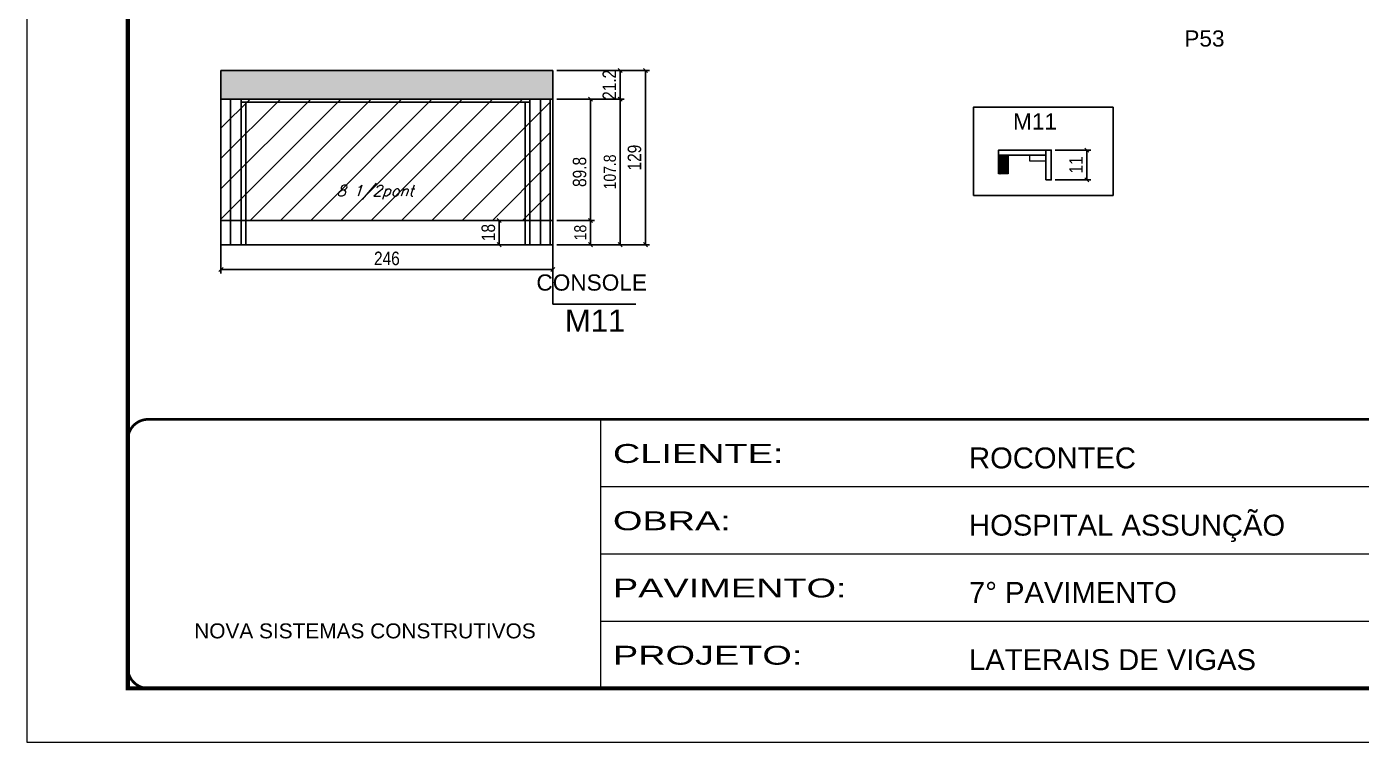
# Model space of a CAD drawing. Extents: x -20960 to -5926, y -2106 to 21915.
# Drawn here: x -12207 to -11217, y 13974 to 14504 of the extents above; entities that cross this region are included whole.
import ezdxf

# ---------------------------------------------------------------- set-up
doc = ezdxf.new("R2010")
doc.units = 0
doc.linetypes.add('CONTINUO', pattern=[0])
doc.linetypes.add('DASHED', pattern=[0.75, 0.5, -0.25])
for name, color, linetype in [('5', 5, 'Continuous'), ('COTA', 241, 'Continuous'), ('NOMENCLATURA', 7, 'Continuous'), ('Painéis', 200, 'Continuous'), ('Reaproveitamento', 251, 'Continuous'), ('SARR_2.2x7', 40, 'Continuous'), ('SARR_3.5x7', 81, 'Continuous'), ('texto', 7, 'Continuous')]:
    doc.layers.add(name, color=color, linetype=linetype)
for name, color, linetype, lineweight in [('Folhas', 255, 'Continuous', 9), ('Madeira', 126, 'Continuous', 18), ('Sarr 2.2x7', 40, 'Continuous', 9), ('SARRAFO DE PRESSAO', 251, 'DASHED', 9)]:
    doc.layers.add(name, color=color, linetype=linetype, lineweight=lineweight)
doc.styles.add('ARIAL', font='arial.ttf')
doc.styles.add('COTA TECNICA', font='techl___.ttf', dxfattribs={"height": 10})
doc.styles.add('COTA TECNICA-50', font='techl___.ttf', dxfattribs={"height": 9})
doc.styles.add('Romans', font='romans.shx')
doc.styles.get("Standard").update_dxf_attribs({"font": 'arial.ttf'})
doc.styles.add('Tecnologia', font='')
doc.styles.get('Tecnologia').set_extended_font_data('Forgotten Futurist')
doc.dimstyles.new('COTA PAINEL-50', dxfattribs={"dimtxt": 9, "dimasz": 3, "dimexe": 3, "dimexo": 3, "dimgap": 3, "dimtad": 1, "dimdec": 1, "dimzin": 12, "dimdsep": 46, "dimtxsty": 'COTA TECNICA-50', "dimblk1": 'OBLIQUE', "dimblk2": 'OBLIQUE', "dimsah": 1, "dimcen": 0.9, "dimclrd": 4, "dimclre": 4, "dimclrt": 240, "dimadec": 1, "dimazin": 3, "dimtfac": 1, "dimtdec": 1, "dimtmove": 0, "dimatfit": 3, "dimfxl": 1, "dimtolj": 1, "dimtzin": 12, "dimarcsym": 0})
doc.dimstyles.new('PAINEL', dxfattribs={"dimtxt": 10, "dimasz": 3, "dimexe": 3, "dimexo": 3, "dimgap": 3, "dimtad": 1, "dimdec": 1, "dimzin": 12, "dimdsep": 46, "dimtxsty": 'COTA TECNICA', "dimblk1": 'OBLIQUE', "dimblk2": 'OBLIQUE', "dimsah": 1, "dimcen": 0.9, "dimclrd": 4, "dimclre": 4, "dimclrt": 240, "dimadec": 1, "dimazin": 3, "dimtfac": 1, "dimtdec": 1, "dimtmove": 0, "dimatfit": 3, "dimfxl": 1, "dimtolj": 1, "dimtzin": 12, "dimarcsym": 0})

# ---------------------------------------------------------------- blocks, each defined once
blk = doc.blocks.new('9999999999')
at = {"color": 30, "linetype": 'CONTINUO'}
for p, q in [((98564.56, 34230.21), (98564.56, 34429.45)), ((98564.56, 34379.64), (99583.98, 34379.64)), ((98564.56, 34329.83), (99487.98, 34329.83)), ((98564.56, 34280.02), (99487.98, 34280.02))]:
    blk.add_line(p, q, dxfattribs=at)
at = {"color": 30, "linetype": 'CONTINUO', "const_width": 2}
blk.add_lwpolyline([(99583.98, 34230.21), (99583.98, 34414.45, 0.414214), (99568.98, 34429.45), (98228.98, 34429.45, 0.414214), (98213.98, 34414.45), (98213.98, 34245.21, 0.414214), (98228.98, 34230.21), (99583.98, 34230.21)], format="xyb", dxfattribs=at)
at = {"layer": 'Folhas'}
blk.add_lwpolyline([(98138.98, 34190.21), (99623.98, 34190.21), (99623.98, 35240.21), (98138.98, 35240.21)], close=True, dxfattribs=at)
at = {"layer": 'Folhas', "color": 30, "const_width": 3}
blk.add_lwpolyline([(98213.98, 34230.21), (99583.98, 34230.21), (99583.98, 35200.21), (98213.98, 35200.21)], close=True, dxfattribs=at)
at = {"color": 7, "linetype": 'Continuous', "ltscale": 5, "style": 'ARIAL'}
for s, height, p in [('ROCONTEC', 15.483, (98837.68, 34393.13)), ('HOSPITAL ASSUNÇÃO', 15.4829, (98837.68, 34343.32)), ('7° PAVIMENTO', 15.4829, (98837.68, 34293.51)), ('NOVA SISTEMAS CONSTRUTIVOS', 11.0592, (98263.19, 34267.21)), ('LATERAIS DE VIGAS', 15.4829, (98837.68, 34243.7))]:
    blk.add_text(s, height=height, dxfattribs=at).set_placement(p)
at = {"layer": 'Folhas', "color": 7, "style": 'Tecnologia', "width": 1.5}
for s, p in [('CLIENTE:', (98573.65, 34397.17)), ('OBRA:', (98573.65, 34347.31)), ('PAVIMENTO:', (98573.65, 34297.5)), ('PROJETO:', (98573.65, 34247.69))]:
    blk.add_text(s, height=14, dxfattribs=at).set_placement(p)
blk = doc.blocks.new('_Oblique')
at = {"color": 0, "linetype": 'ByBlock', "lineweight": -2}
blk.add_line((-0.5, -0.5), (0.5, 0.5), dxfattribs=at)
blk = doc.blocks.new('*D641')
at = {"layer": 'COTA', "color": 4, "lineweight": -2, "ltscale": 25, "transparency": 16777216}
for p, q in [((-11813.96, 14450.41), (-11785.91, 14450.41)), ((-11788.91, 14360.61), (-11788.91, 14450.41)), ((-11813.96, 14360.61), (-11785.91, 14360.61))]:
    blk.add_line(p, q, dxfattribs=at)
at = {"layer": 'Defpoints', "color": 0, "ltscale": 25, "transparency": 16777216}
for p in [(-11816.96, 14450.41), (-11788.91, 14450.41), (-11816.96, 14360.61)]:
    blk.add_point(p, dxfattribs=at)
at = {"layer": 'COTA', "color": 4, "lineweight": -2, "ltscale": 25, "transparency": 16777216, "xscale": 3, "yscale": 3, "zscale": 3}
for p, rotation in [((-11788.91, 14450.41), 90), ((-11788.91, 14360.61), 270)]:
    blk.add_blockref('_Oblique', p, dxfattribs=dict(at, rotation=rotation))
at = {"layer": 'COTA', "color": 240, "ltscale": 25, "transparency": 16777216, "insert": (-11797.02, 14396.51), "char_height": 10, "attachment_point": 5, "rotation": 90, "style": 'COTA TECNICA'}
blk.add_mtext('\\A1;89.8', dxfattribs=at)
blk = doc.blocks.new('*D642')
at = {"layer": 'COTA', "color": 4, "lineweight": -2, "ltscale": 25, "transparency": 16777216}
for p, q in [((-12062.94, 14357.61), (-12062.94, 14321.26)), ((-11816.96, 14357.61), (-11816.96, 14321.26)), ((-11816.96, 14324.26), (-12062.94, 14324.26))]:
    blk.add_line(p, q, dxfattribs=at)
at = {"layer": 'Defpoints', "color": 0, "ltscale": 25, "transparency": 16777216}
for p in [(-12062.94, 14360.61), (-11816.96, 14360.61), (-12062.94, 14324.26)]:
    blk.add_point(p, dxfattribs=at)
at = {"layer": 'COTA', "color": 4, "lineweight": -2, "ltscale": 25, "transparency": 16777216, "xscale": 3, "yscale": 3, "zscale": 3, "rotation": 180}
blk.add_blockref('_Oblique', (-12062.94, 14324.26), dxfattribs=at)
at = {"layer": 'COTA', "color": 4, "lineweight": -2, "ltscale": 25, "transparency": 16777216, "xscale": 3, "yscale": 3, "zscale": 3}
blk.add_blockref('_Oblique', (-11816.96, 14324.26), dxfattribs=at)
at = {"layer": 'COTA', "color": 240, "ltscale": 25, "transparency": 16777216, "insert": (-11939.95, 14332.37), "char_height": 10, "attachment_point": 5, "style": 'COTA TECNICA'}
blk.add_mtext('\\A1;246', dxfattribs=at)
blk = doc.blocks.new('*D643')
at = {"layer": 'COTA', "color": 4, "lineweight": -2, "ltscale": 25, "transparency": 16777216}
for p, q in [((-11813.96, 14471.61), (-11763.97, 14471.61)), ((-11766.97, 14450.41), (-11766.97, 14471.61)), ((-11813.96, 14450.41), (-11763.97, 14450.41))]:
    blk.add_line(p, q, dxfattribs=at)
at = {"layer": 'Defpoints', "color": 0, "ltscale": 25, "transparency": 16777216}
for p in [(-11816.96, 14471.61), (-11766.97, 14471.61), (-11816.96, 14450.41)]:
    blk.add_point(p, dxfattribs=at)
at = {"layer": 'COTA', "color": 4, "lineweight": -2, "ltscale": 25, "transparency": 16777216, "xscale": 3, "yscale": 3, "zscale": 3}
for p, rotation in [((-11766.97, 14471.61), 90), ((-11766.97, 14450.41), 270)]:
    blk.add_blockref('_Oblique', p, dxfattribs=dict(at, rotation=rotation))
at = {"layer": 'COTA', "color": 240, "ltscale": 25, "transparency": 16777216, "insert": (-11775.03, 14461.01), "char_height": 10, "attachment_point": 5, "rotation": 90, "style": 'COTA TECNICA'}
blk.add_mtext('\\A1;21.2', dxfattribs=at)
blk = doc.blocks.new('*D644')
at = {"layer": 'Defpoints', "color": 0, "linetype": 'ByBlock', "transparency": 16777216}
for p in [(-11447.4, 14412.65), (-11447.4, 14390.65), (-11420.96, 14390.65)]:
    blk.add_point(p, dxfattribs=at)
at = {"layer": 'Sarr 2.2x7', "color": 4, "linetype": 'ByBlock', "lineweight": -2, "transparency": 16777216}
for p, q in [((-11444.4, 14412.65), (-11417.96, 14412.65)), ((-11420.96, 14412.65), (-11420.96, 14390.65)), ((-11444.4, 14390.65), (-11417.96, 14390.65))]:
    blk.add_line(p, q, dxfattribs=at)
at = {"layer": 'Sarr 2.2x7', "color": 4, "linetype": 'ByBlock', "lineweight": -2, "transparency": 16777216, "xscale": 3, "yscale": 3, "zscale": 3}
for p, rotation in [((-11420.96, 14412.65), 90), ((-11420.96, 14390.65), 270)]:
    blk.add_blockref('_Oblique', p, dxfattribs=dict(at, rotation=rotation))
at = {"layer": 'Sarr 2.2x7', "color": 240, "linetype": 'ByBlock', "transparency": 16777216, "insert": (-11429.02, 14401.65), "char_height": 10, "attachment_point": 5, "rotation": 90, "style": 'COTA TECNICA'}
blk.add_mtext('\\A1;11', dxfattribs=at)
blk = doc.blocks.new('*D645')
at = {"layer": 'COTA', "color": 4, "lineweight": -2, "ltscale": 25, "transparency": 16777216}
for p, q in [((-11840.46, 14360.61), (-11859.6, 14360.61)), ((-11856.6, 14342.61), (-11856.6, 14360.61)), ((-11840.46, 14342.61), (-11859.6, 14342.61))]:
    blk.add_line(p, q, dxfattribs=at)
at = {"layer": 'Defpoints', "color": 0, "ltscale": 25, "transparency": 16777216}
for p in [(-11856.6, 14360.61), (-11837.46, 14360.61), (-11837.46, 14342.61)]:
    blk.add_point(p, dxfattribs=at)
at = {"layer": 'COTA', "color": 4, "lineweight": -2, "ltscale": 25, "transparency": 16777216, "xscale": 3, "yscale": 3, "zscale": 3}
for p, rotation in [((-11856.6, 14360.61), 90), ((-11856.6, 14342.61), 270)]:
    blk.add_blockref('_Oblique', p, dxfattribs=dict(at, rotation=rotation))
at = {"layer": 'COTA', "color": 240, "ltscale": 25, "transparency": 16777216, "insert": (-11864.69, 14351.61), "char_height": 10, "attachment_point": 5, "rotation": 90, "style": 'COTA TECNICA'}
blk.add_mtext('\\A1;18', dxfattribs=at)
blk = doc.blocks.new('*D647')
at = {"layer": 'COTA', "color": 4, "lineweight": -2, "ltscale": 25, "transparency": 16777216}
for p, q in [((-11813.96, 14471.61), (-11745.25, 14471.61)), ((-11748.25, 14342.61), (-11748.25, 14471.61)), ((-11813.96, 14342.61), (-11745.25, 14342.61))]:
    blk.add_line(p, q, dxfattribs=at)
at = {"layer": 'Defpoints', "color": 0, "ltscale": 25, "transparency": 16777216}
for p in [(-11816.96, 14471.61), (-11748.25, 14471.61), (-11816.96, 14342.61)]:
    blk.add_point(p, dxfattribs=at)
at = {"layer": 'COTA', "color": 4, "lineweight": -2, "ltscale": 25, "transparency": 16777216, "xscale": 3, "yscale": 3, "zscale": 3}
for p, rotation in [((-11748.25, 14471.61), 90), ((-11748.25, 14342.61), 270)]:
    blk.add_blockref('_Oblique', p, dxfattribs=dict(at, rotation=rotation))
at = {"layer": 'COTA', "color": 240, "ltscale": 25, "transparency": 16777216, "insert": (-11756.33, 14407.11), "char_height": 10, "attachment_point": 5, "rotation": 90, "style": 'COTA TECNICA'}
blk.add_mtext('\\A1;129', dxfattribs=at)
blk = doc.blocks.new('*D662')
at = {"layer": 'COTA', "color": 4, "lineweight": -2, "transparency": 16777216}
for p, q in [((-11813.96, 14360.61), (-11785.91, 14360.61)), ((-11788.91, 14342.61), (-11788.91, 14360.61)), ((-11813.96, 14342.61), (-11785.91, 14342.61))]:
    blk.add_line(p, q, dxfattribs=at)
at = {"layer": 'Defpoints', "color": 0, "transparency": 16777216}
for p in [(-11816.96, 14360.61), (-11788.91, 14360.61), (-11816.96, 14342.61)]:
    blk.add_point(p, dxfattribs=at)
at = {"layer": 'COTA', "color": 4, "lineweight": -2, "transparency": 16777216, "xscale": 3, "yscale": 3, "zscale": 3}
for p, rotation in [((-11788.91, 14360.61), 90), ((-11788.91, 14342.61), 270)]:
    blk.add_blockref('_Oblique', p, dxfattribs=dict(at, rotation=rotation))
at = {"layer": 'COTA', "color": 240, "transparency": 16777216, "insert": (-11796.5, 14351.61), "char_height": 9, "attachment_point": 5, "rotation": 90, "style": 'COTA TECNICA-50'}
blk.add_mtext('\\A1;18', dxfattribs=at)
blk = doc.blocks.new('*D663')
at = {"layer": 'COTA', "color": 4, "lineweight": -2, "transparency": 16777216}
for p, q in [((-11813.96, 14450.41), (-11763.97, 14450.41)), ((-11766.97, 14342.61), (-11766.97, 14450.41)), ((-11813.96, 14342.61), (-11763.97, 14342.61))]:
    blk.add_line(p, q, dxfattribs=at)
at = {"layer": 'Defpoints', "color": 0, "transparency": 16777216}
for p in [(-11816.96, 14450.41), (-11766.97, 14450.41), (-11816.96, 14342.61)]:
    blk.add_point(p, dxfattribs=at)
at = {"layer": 'COTA', "color": 4, "lineweight": -2, "transparency": 16777216, "xscale": 3, "yscale": 3, "zscale": 3}
for p, rotation in [((-11766.97, 14450.41), 90), ((-11766.97, 14342.61), 270)]:
    blk.add_blockref('_Oblique', p, dxfattribs=dict(at, rotation=rotation))
at = {"layer": 'COTA', "color": 240, "transparency": 16777216, "insert": (-11774.58, 14396.51), "char_height": 9, "attachment_point": 5, "rotation": 90, "style": 'COTA TECNICA-50'}
blk.add_mtext('\\A1;107.8', dxfattribs=at)

msp = doc.modelspace()

# ---------------------------------------------------------------- hatches: boundary and pattern name
at = {"layer": 'COTA', "linetype": 'ByBlock'}
h = msp.add_hatch(dxfattribs=at)
h.set_pattern_fill('AR-CONC', color=256, scale=0.03)
h.set_pattern_definition([(50, (-153443.5154, -17130.784), (5.46554007, -0.47817257), [0.5715, -6.2865]), (355, (-153443.5154, -17130.784), (-1.05730264, 5.73170536), [0.4572, -5.02921753]), (100.4514447, (-153443.06, -17130.824), (4.40823741, 5.25353256), [0.48570026, -5.34270734]), (46.1842, (-153443.5154, -17129.26), (8.13237123, -1.26126984), [0.85725, -9.42975]), (96.6355576, (-153442.838, -17129.365), (7.122124, 7.42278374), [0.7285507, -8.01406824]), (351.184151, (-153443.515, -17129.26), (7.122124, 7.42278374), [0.685799, -7.54379196]), (21, (-153442.7534, -17129.641), (4.54843174, -3.06795595), [0.5715, -6.2865]), (326, (-153442.7534, -17129.641), (1.85406085, 5.52563898), [0.4572, -5.0292]), (71.451445, (-153442.3743, -17129.8966), (6.40249258, 2.45768307), [0.48570026, -5.34269813]), (37.5, (-153443.5154, -17130.784), (0.092658098, 2.536651166), [0, -4.96824, 0, -5.1054, 0, -5.04825]), (7.5, (-153443.5154, -17130.784), (2.004589875, 3.005417245), [0, -2.91084, 0, -4.85394, 0, -1.92405]), (327.5, (-153445.2146, -17130.784), (4.067717855, -0.17186232), [0, -1.905, 0, -5.9436, 0, -7.8867]), (317.5, (-153445.9766, -17130.784), (4.44387544, 0.76279473), [0, -2.4765, 0, -3.94716, 0, -5.6007])])
h.paths.add_polyline_path([(-12062.94, 14471.61), (-12062.94, 14450.41), (-11816.96, 14450.41), (-11816.96, 14471.61)])
at = {"layer": 'Madeira'}
h = msp.add_hatch(dxfattribs=at)
h.set_pattern_fill('ANSI31', color=256, scale=0.2, angle=450, style=0)
h.set_pattern_definition([(135, (-28052.38155, 27680.95463), (-0.449012806, -0.449012806), [])])
h.paths.add_polyline_path([(-11486.37, 14395.05), (-11479.37, 14395.05), (-11479.37, 14409.05), (-11486.37, 14409.05)])
at = {"layer": 'Reaproveitamento', "transparency": 33554684}
h = msp.add_hatch(dxfattribs=at)
h.set_pattern_fill('ANSI31', color=256, scale=5)
h.paths.add_polyline_path([(-11818.96, 14360.61), (-11818.96, 14450.41), (-12062.94, 14450.41), (-12062.94, 14360.61)])

# ---------------------------------------------------------------- linework, layer by layer
at = {"linetype": 'ByBlock'}
msp.add_lwpolyline([(-11401.45, 14444.61), (-11504.89, 14444.61), (-11504.89, 14379.07), (-11401.45, 14379.07)], close=True, dxfattribs=at)
at = {"layer": 'COTA', "linetype": 'ByBlock'}
for p, q in [((-12062.94, 14471.61), (-11816.96, 14471.61)), ((-12062.94, 14450.41), (-12062.94, 14471.61)), ((-11816.96, 14450.41), (-11816.96, 14471.61))]:
    msp.add_line(p, q, dxfattribs=at)
at = {"layer": 'Madeira'}
msp.add_lwpolyline([(-11486.37, 14409.05), (-11479.37, 14409.05), (-11479.37, 14395.05), (-11486.37, 14395.05)], close=True, dxfattribs=at)
at = {"layer": 'NOMENCLATURA', "linetype": 'Continuous'}
for p in [(-11816.96, 14359), (-11755.47, 14298.55)]:
    msp.add_line(p, (-11816.96, 14298.55), dxfattribs=at)
at = {"layer": 'Painéis'}
for p, q in [((-12062.94, 14450.41), (-11816.96, 14450.41)), ((-12062.94, 14360.61), (-11816.96, 14360.61)), ((-12062.94, 14342.61), (-11816.96, 14342.61))]:
    msp.add_line(p, q, dxfattribs=at)
at = {"layer": 'Painéis', "ltscale": 25}
for p, q in [((-12062.94, 14342.61), (-12062.94, 14450.41)), ((-11818.96, 14342.61), (-11818.96, 14450.41)), ((-11816.96, 14342.61), (-11816.96, 14450.41))]:
    msp.add_line(p, q, dxfattribs=at)
at = {"layer": 'Painéis', "linetype": 'ByBlock'}
msp.add_lwpolyline([(-11451.4, 14412.65), (-11486.35, 14412.65), (-11486.35, 14409.05), (-11451.4, 14409.05), (-11451.4, 14412.65)], dxfattribs=at)
at = {"layer": 'Painéis'}
msp.add_lwpolyline([(-11451.4, 14390.65), (-11447.4, 14390.65), (-11447.4, 14412.65), (-11451.4, 14412.65)], close=True, dxfattribs=at)
at = {"layer": 'Sarr 2.2x7', "linetype": 'ByBlock'}
msp.add_lwpolyline([(-11451.4, 14409.05), (-11463.4, 14409.05), (-11463.4, 14404.65), (-11451.4, 14404.65), (-11451.4, 14409.05)], dxfattribs=at)
at = {"layer": 'SARR_2.2x7', "linetype": 'Continuous'}
for p, q in [((-12055.94, 14360.61), (-12055.94, 14450.41)), ((-12047.94, 14448.21), (-11833.96, 14448.21)), ((-11825.96, 14360.61), (-11825.96, 14450.41)), ((-12055.94, 14360.61), (-12055.94, 14360.61)), ((-12055.94, 14342.61), (-12055.94, 14360.61)), ((-11825.96, 14360.61), (-11825.96, 14360.61)), ((-11825.96, 14342.61), (-11825.96, 14360.61))]:
    msp.add_line(p, q, dxfattribs=at)
at = {"layer": 'SARR_3.5x7'}
for p, q in [((-12047.94, 14342.61), (-12047.94, 14450.41)), ((-12044.44, 14342.61), (-12044.44, 14448.21)), ((-11837.46, 14342.61), (-11837.46, 14448.21)), ((-11833.96, 14342.61), (-11833.96, 14450.41)), ((-12047.94, 14342.61), (-12044.44, 14342.61)), ((-11837.46, 14342.61), (-11833.96, 14342.61))]:
    msp.add_line(p, q, dxfattribs=at)

# ---------------------------------------------------------------- block references
at = {"layer": 'SARRAFO DE PRESSAO', "color": 6, "linetype": 'ByBlock'}
msp.add_blockref('9999999999', (-110345.98, -20216.26), dxfattribs=at)

# ---------------------------------------------------------------- texts
at = {"layer": '5', "linetype": 'Continuous'}
for s, rotation, p in [('P53', 0.00004, (-11348.69, 14489.37)), ('CONSOLE', 359.99996, (-11829.07, 14308.57))]:
    msp.add_text(s, height=12, rotation=rotation, dxfattribs=at).set_placement(p)
at = {"layer": '5', "color": 7, "linetype": 'Continuous'}
msp.add_text('M11', height=12, rotation=359.99996, dxfattribs=at).set_placement((-11475.71, 14427.9))
at = {"layer": 'NOMENCLATURA', "linetype": 'Continuous'}
msp.add_text('M11', height=16.5, dxfattribs=at).set_placement((-11807.97, 14278.07))
at = {"layer": 'texto', "color": 2, "insert": (-11948.68, 14381.3), "char_height": 8, "attachment_point": 5, "style": 'Romans'}
msp.add_mtext('{\\Q19;\\C256;8 1/2pont}', dxfattribs=at)

# ---------------------------------------------------------------- dimensions: what is measured, and where the dimension line sits
at = {"layer": 'COTA', "ltscale": 25}
for base, p1, p2, picture, middle in [((-11766.97, 14471.61), (-11816.96, 14450.41), (-11816.96, 14471.61), '*D643', (-11766.97, 14461.01)), ((-11788.91, 14450.41), (-11816.96, 14360.61), (-11816.96, 14450.41), '*D641', (-11788.91, 14396.51))]:
    dim = msp.add_linear_dim(base=base, p1=p1, p2=p2, angle=90, dimstyle='PAINEL', dxfattribs=at)
    dim.commit()
    dim.dimension.update_dxf_attribs({"geometry": picture, "text_midpoint": middle, "dimtype": 160})
for base, p1, p2, picture, middle in [((-11748.25, 14471.61), (-11816.96, 14342.61), (-11816.96, 14471.61), '*D647', (-11756.33, 14407.11)), ((-11856.6, 14360.61), (-11837.46, 14342.61), (-11837.46, 14360.61), '*D645', (-11864.69, 14351.61))]:
    dim = msp.add_linear_dim(base=base, p1=p1, p2=p2, angle=90, dimstyle='PAINEL', dxfattribs=at)
    dim.commit()
    dim.dimension.update_dxf_attribs({"geometry": picture, "text_midpoint": middle})
at = {"layer": 'COTA'}
for base, p2, picture, middle in [((-11766.97, 14450.41), (-11816.96, 14450.41), '*D663', (-11774.58, 14396.51)), ((-11788.91, 14360.61), (-11816.96, 14360.61), '*D662', (-11796.5, 14351.61))]:
    dim = msp.add_linear_dim(base=base, p1=(-11816.96, 14342.61), p2=p2, angle=90, dimstyle='COTA PAINEL-50', dxfattribs=at)
    dim.commit()
    dim.dimension.update_dxf_attribs({"geometry": picture, "text_midpoint": middle})
at = {"layer": 'COTA', "ltscale": 25}
dim = msp.add_linear_dim(base=(-12062.94, 14324.26), p1=(-11816.96, 14360.61), p2=(-12062.94, 14360.61), dimstyle='PAINEL', dxfattribs=at)
dim.commit()
dim.dimension.update_dxf_attribs({"geometry": '*D642', "text_midpoint": (-11939.95, 14332.37)})
at = {"layer": 'Sarr 2.2x7', "linetype": 'ByBlock'}
dim = msp.add_linear_dim(base=(-11420.96, 14390.65), p1=(-11447.4, 14412.65), p2=(-11447.4, 14390.65), angle=90, dimstyle='PAINEL', override={"dimlfac": 0.5}, dxfattribs=at)
dim.commit()
dim.dimension.update_dxf_attribs({"geometry": '*D644', "text_midpoint": (-11429.02, 14401.65)})

doc.saveas('drawing.dxf')
